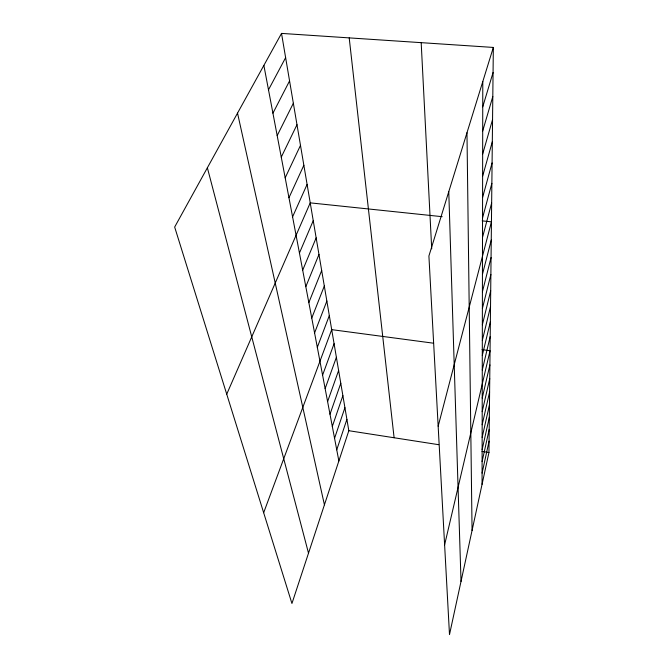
<?xml version="1.0" encoding="UTF-8"?>
<svg xmlns="http://www.w3.org/2000/svg" width="668" height="668" viewBox="0 0 668 668"><rect width="100%" height="100%" fill="white"/><g stroke="black" fill="none" stroke-linecap="round" stroke-linejoin="round"><path stroke-width="1" d="M482.062 484.3L482.789 81.579M493.335 47.436L428.906 255.986L449.497 634.6L488.951 452.512L493.335 47.436L281.52 33.4L174.665 227.053L291.941 603.496L348.821 430.71L281.52 33.4M482.087 473.119L489.076 441.13M482.104 461.596L489.201 429.399M482.129 449.706L489.335 417.3M482.154 437.431L489.469 404.825M482.171 424.756L489.611 391.949M482.196 411.655L489.753 378.656M482.221 398.103L489.903 364.92M444.612 544.863L490.053 350.725L482.062 349.665M482.271 370.022L490.212 336.488M482.296 355.459L490.37 321.767M482.321 340.388L490.529 306.537M482.354 324.765L490.704 290.78M482.38 308.583L490.88 274.464M482.413 291.791L491.063 257.556M482.446 274.364L491.256 240.029M438.166 426.209L491.448 221.843L482.146 220.866M482.505 237.441L491.656 202.955M482.546 217.86L491.865 183.341M482.58 197.486L492.082 162.942M482.622 176.252L492.316 141.716M482.655 154.099L492.55 119.605M482.697 130.986L492.8 96.568M482.739 106.838L493.059 72.536M336.739 449.815L346.901 419.362M334.559 438.308L344.922 407.68M332.313 426.451L342.884 395.648M330 414.227L340.789 383.257M327.604 401.61L338.618 370.473M325.141 388.592L336.388 357.288M322.586 375.149L334.084 343.686M263.66 512.715L331.704 329.641L433.532 343.202M317.317 347.318L329.316 315.572M314.586 332.914L326.861 301.043M311.764 318.026L324.314 286.029M308.841 302.621L321.684 270.515M305.819 286.672L318.97 254.466M302.688 270.156L316.156 237.866M299.439 253.038L313.242 220.674M226.728 394.178L310.228 202.863L442.183 216.683M292.584 216.858L307.096 184.401M288.96 197.72L303.856 165.246M285.186 177.83L300.491 145.365M281.27 157.147L296.993 124.707M277.187 135.612L293.352 103.239M272.936 113.184L289.57 80.895M268.503 89.796L285.628 57.64M348.821 430.71L438.734 444.696M482.02 451.434L488.951 452.512M207.372 167.777L308.507 553.171M237.532 113.126L324.423 504.824M263.868 65.389L338.86 460.978M349.205 37.884L394.103 437.749M421.182 42.66L431.712 248.838M448.771 191.674L461.02 581.41M466.974 132.757L472.067 530.434"/></g></svg>
